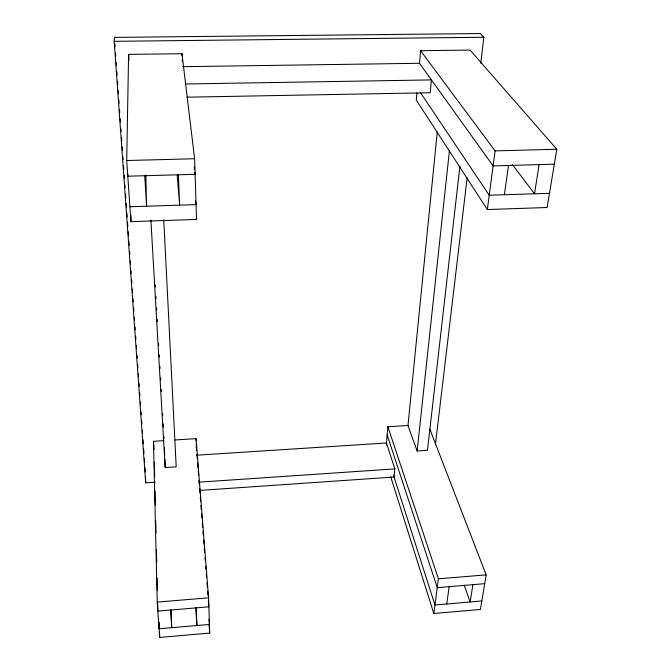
<?xml version="1.0" encoding="UTF-8"?>
<svg xmlns="http://www.w3.org/2000/svg" width="671" height="671" viewBox="0 0 671 671"><rect width="100%" height="100%" fill="white"/><g stroke="black" fill="none" stroke-linecap="round" stroke-linejoin="round"><path stroke-width="1.01" d="M130.937 221.656L126.71 160.528L128.597 54.393L181.975 53.714L194.615 158.75L196.544 219.425L130.937 221.656L130.988 215.383M127.826 174.108L127.792 176.205L195.11 174.309L194.867 172.237M155.085 482.206L145.682 482.843L114.196 41.317L114.414 37.383L480.361 33.55L483.858 37.257L480.763 63.25M386.286 444.99L387.872 426.731L408.421 425.456M416.901 93.017L416.288 100.08L487.331 209.545L547.142 207.515L556.804 149.264L470.077 50.065L420.583 50.694L419.492 63.284L493.11 165.905L554.33 164.185M196.678 455.19L386.454 442.994L394.842 468.903L394.078 477.039L200.117 490.384M437.274 131.885L407.968 425.481L417.144 451.021L427.469 450.342L459.937 166.022M417.144 451.021L449.436 150.606M435.395 444.756L467.167 177.597M429.826 429.096L486.156 574.862L480.411 609.453L433.818 613.52L438.423 578.813L387.872 426.731M487.331 209.545L495.097 150.883L420.583 50.694M446.727 603.992L449.167 586.655M504.382 194.749L508.509 165.477M472.887 584.667L470.161 601.971L464.156 585.204M539.123 164.613L534.519 193.785L512.451 164.672M163.875 440.654L153.483 441.3L157.224 602.08L159.673 637.45L209.696 633.08L208.58 597.827L196.075 438.649L175.299 439.941M481.82 600.964L434.951 605.007L393.458 475.11M484.697 583.669L437.249 587.653L387.159 434.9M157.224 602.08L208.58 597.827M438.423 578.813L486.156 574.862M198.775 482.189L394.842 468.903M150.891 220.054L165.175 467.544L176.205 466.823L163.758 219.937M129.906 206.76L196.075 204.638L195.613 200.512M549.499 193.298L489.226 195.236L420.239 92.296M126.71 160.528L194.615 158.75M495.097 150.883L556.804 149.264M187.058 97.178L430.212 92.741L431.419 79.908L185.531 83.984M182.453 66.681L419.492 63.284M114.196 41.317L483.858 37.257M390.732 476.871L433.818 613.52M194.263 167.062L194.506 169.134M196.318 217.362L196.544 219.425M177.169 175.139L179.635 205.167L178.394 174.779M196.377 446.97L196.62 450.098M196.947 454.275L197.274 458.461M197.601 462.638L198.004 467.863M198.255 470.992L198.582 475.177M198.985 480.394L199.312 484.579M199.639 488.756L199.966 492.933M200.293 497.11L200.621 501.296M200.948 505.473L201.275 509.65M201.602 513.827L201.929 518.012M202.332 523.237L202.659 527.414M202.986 531.591L203.229 534.728M203.64 539.954L203.967 544.131M204.294 548.308L204.621 552.485M205.024 557.71L205.276 560.847M205.678 566.072L205.922 569.201M206.333 574.426L206.576 577.563M206.987 582.789L207.314 586.966M207.641 591.143L207.968 595.32M208.371 600.545L208.866 606.81L157.853 611.096L157.677 603.799M209.025 619.241L209.419 624.441L159.069 628.777L158.918 622.52M209.058 624.735L209.696 633.08M114.858 43.657L115.085 46.785M115.529 53.059L115.756 56.188M116.2 62.462L116.419 65.599M116.863 71.864L117.09 75.001M117.534 81.266L117.761 84.403M118.205 90.669L118.423 93.806M118.868 100.071L119.094 103.208M119.539 109.474L119.765 112.611M120.21 118.876L120.428 122.013M120.872 128.287L121.099 131.415M121.543 137.689L121.77 140.818M122.214 147.092L122.432 150.22M122.877 156.494L123.103 159.631M123.548 165.896L123.774 169.033M124.219 175.299L124.437 178.436M124.881 184.701L125.108 187.838M125.552 194.104L125.846 198.289M126.223 203.506L126.517 207.691M126.886 212.908L127.188 217.094M127.557 222.319L127.851 226.496M128.228 231.721L128.522 235.898M128.891 241.124L129.193 245.301M129.637 251.566L129.855 254.703M130.3 260.977L130.526 264.106M130.971 270.379L131.197 273.508M131.642 279.782L131.86 282.91M132.304 289.184L132.531 292.321M132.975 298.587L133.202 301.724M133.646 307.989L133.864 311.126M134.309 317.391L134.536 320.528M134.98 326.794L135.206 329.931M135.651 336.196L135.869 339.333M136.314 345.599L136.54 348.735M136.985 355.009L137.211 358.138M137.656 364.412L137.874 367.54M138.318 373.814L138.545 376.943M138.989 383.216L139.216 386.353M139.66 392.619L139.878 395.756M140.323 402.021L140.549 405.158M140.994 411.424L141.22 414.561M141.665 420.826L141.883 423.963M142.327 430.228L142.554 433.365M142.998 439.631L143.292 443.816M143.669 449.042L143.963 453.219M144.332 458.444L144.634 462.621M145.003 467.846L145.297 472.023M195.764 607.809L196.897 625.515L196.175 607.876M128.597 54.393L128.983 60.415M153.483 441.3L154.02 449.645M144.735 175.727L146.555 206.232L145.909 175.005M170.669 610.023L171.717 627.687L171.046 609.889M155.244 284.974L155.362 287.062M155.907 296.465L156.024 298.553M156.561 307.955L156.687 310.044M157.224 319.446L157.341 321.535M158.599 343.477L158.725 345.565M159.262 354.967L159.379 357.056M159.916 366.458L160.042 368.547M160.579 377.949L160.696 380.038M161.241 389.44L161.359 391.537M162.617 413.47L162.734 415.559M163.212 423.921L163.397 427.05M163.934 436.452L164.051 438.549M164.445 447.884L164.714 455.123M164.865 459.266L165.175 467.544M181.975 53.714L182.051 55.71M182.193 59.702L182.269 61.69M196.075 438.649L196.15 440.73M196.259 443.85L196.486 450.031M159.304 622.797L159.354 624.886M159.539 632.216L159.673 637.45M154.322 462.143L154.666 476.729M155.009 491.306L155.328 504.852M155.697 520.47L155.999 532.975M156.393 549.641L156.687 562.139M157.056 577.765L157.358 590.262M145.607 477.148L145.682 482.843"/></g></svg>
